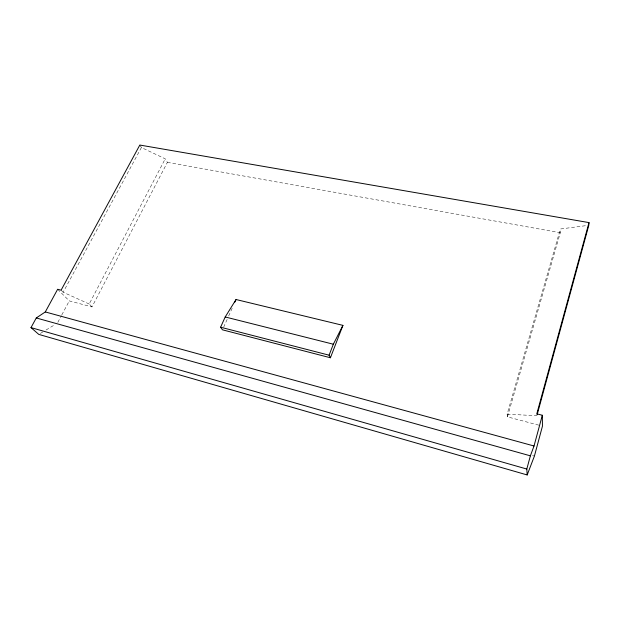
<?xml version="1.0" encoding="UTF-8"?>
<svg xmlns="http://www.w3.org/2000/svg" width="620" height="620" viewBox="0 0 620 620"><rect width="100%" height="100%" fill="white"/><g stroke="black" fill="none" stroke-linecap="round" stroke-linejoin="round"><path stroke-width="0.46" stroke-dasharray="3.1 2.33" d="M538.764 425.157L507.439 416.865L560.294 232.74L560.395 228.997L586.9 225.533M507.439 416.865L507.137 414.137L560.395 228.997M223.642 327.228L227.137 319.44M228.687 315.975L232.174 308.179M57.645 289.269L69.285 300.909L91.993 306.916L167.385 162.347L165.23 158.836L141.407 147.521L139.818 145.049M91.993 306.916L89.195 304.009L165.23 158.836M57.823 322.338L61.349 315.743M61.791 314.921L69.285 300.909M89.195 304.009L63.155 292.237L141.407 147.521M40.385 333.413L42.811 331.948M46.05 329.995L54.948 324.624M507.137 414.137L536.858 415.764M167.385 162.347L560.294 232.74M532.541 455.568L534.409 456.088M61.101 290.168L63.155 292.237"/><path stroke-width="0.93" d="M589 222.603L536.804 413.827L542.322 415.261L542.454 426.134L534.409 456.088L527.186 474.951L38.766 334.389L31 327.608L36.278 317.959L45.299 311.945L57.645 289.269L61.101 290.168L139.818 145.049L589 222.603L588.798 225.285L537.114 414.834M527.186 474.951L526.806 469.038L530.379 455.832L534.021 445.997L542.322 415.261M330.421 357.756L329.096 355.183L333.343 344.216L342.93 325.368L236.049 299.522L225.207 316.967L220.596 327.221L222.479 329.825L330.421 357.756L342.93 325.368M234.887 302.118L236.049 299.522M225.207 316.967L333.343 344.216M220.596 327.221L329.096 355.183M45.299 311.945L534.021 445.997M36.278 317.959L530.379 455.832M31 327.608L526.806 469.038"/></g></svg>
